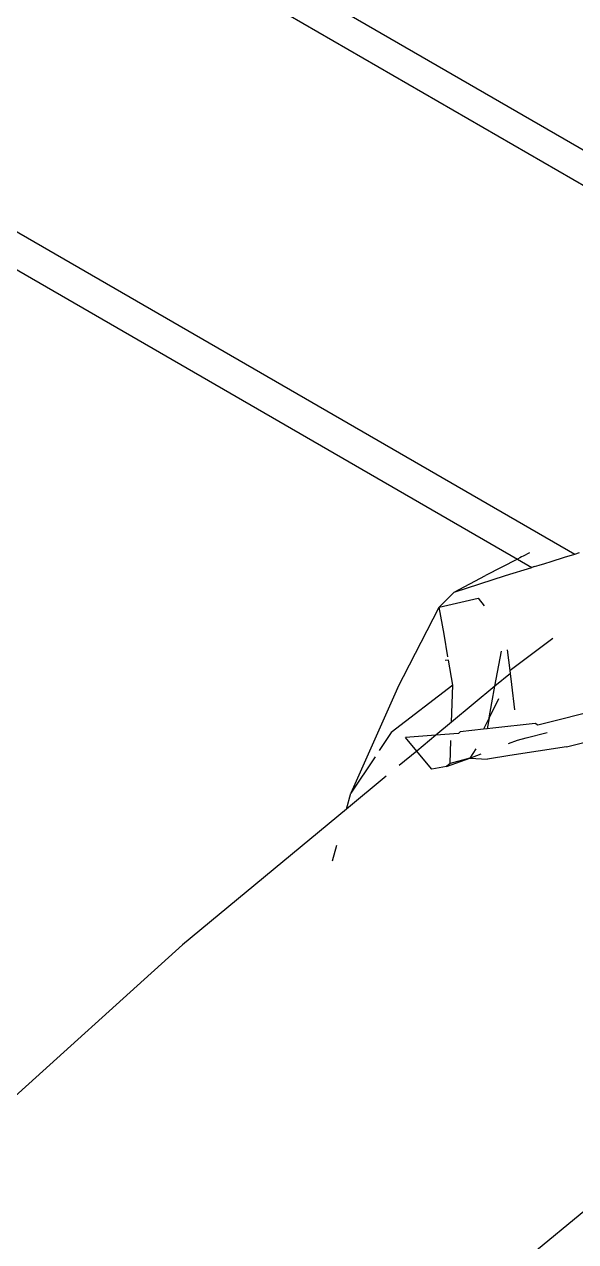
# Model space of a CAD drawing. Header units: inches. Extents: x 3324238 to 135265466, y -1036581 to 20094598.
# Drawn here: x 3354728.609 to 3354728.897, y -519083.76 to -519083.124 of the extents above; entities that cross this region are included whole.
import ezdxf

# ---------------------------------------------------------------- set-up
doc = ezdxf.new("R2010")
doc.units = ezdxf.units.IN
doc.header["$MEASUREMENT"] = 0
doc.layers.add('FURNITURE', color=32, linetype='Continuous', lineweight=13)

msp = doc.modelspace()

# ---------------------------------------------------------------- linework, layer by layer
for p, q in [((3354729.079, -519083.29239, 0.00267), (3354726.91796, -519082.04244, 0.00267)), ((3354729.07351, -519083.30748, 0.00267), (3354726.90239, -519082.0533, 0.00267)), ((3354726.74885, -519082.16044, 0.00267), (3354728.8965, -519083.4004, 0.00267)), ((3354726.7333, -519082.1713, 0.00267), (3354728.86657, -519083.40295, 0.00267)), ((3354728.8729, -519083.39969, 0.00267), (3354728.8696, -519083.40139, 0.00267)), ((3354728.89109, -519083.40206, 0.00267), (3354728.8965, -519083.4004, 0.00267)), ((3354728.8965, -519083.4004, 0.00267), (3354728.89909, -519083.39959, 0.00267)), ((3354728.86657, -519083.40295, 0.00267), (3354728.84987, -519083.41155, 0.00267)), ((3354728.86037, -519083.41156, 0.00267), (3354728.87412, -519083.40731, 0.00267)), ((3354728.86772, -519083.40236, 0.00267), (3354728.86657, -519083.40295, 0.00267)), ((3354728.86657, -519083.40295, 0.00267), (3354728.87412, -519083.40731, 0.00267)), ((3354728.86864, -519083.40189, 0.00267), (3354728.86772, -519083.40236, 0.00267)), ((3354728.8696, -519083.40139, 0.00267), (3354728.86864, -519083.40189, 0.00267)), ((3354728.87554, -519083.40687, 0.00267), (3354728.87412, -519083.40731, 0.00267)), ((3354728.87554, -519083.40687, 0.00267), (3354728.87667, -519083.40652, 0.00267)), ((3354728.87667, -519083.40652, 0.00267), (3354728.87785, -519083.40615, 0.00267)), ((3354728.87785, -519083.40615, 0.00267), (3354728.88089, -519083.40522, 0.00267)), ((3354728.88089, -519083.40522, 0.00267), (3354728.88422, -519083.40419, 0.00267)), ((3354728.88422, -519083.40419, 0.00267), (3354728.89109, -519083.40206, 0.00267)), ((3354728.8334, -519083.42036, 0.00267), (3354728.84987, -519083.41155, 0.00267)), ((3354728.8334, -519083.42036, 0.00267), (3354728.86037, -519083.41156, 0.00267)), ((3354728.82565, -519083.42819, 0.00267), (3354728.8334, -519083.42036, 0.00267)), ((3354728.82565, -519083.42819, 0.00267), (3354728.84595, -519083.42344, 0.00267)), ((3354728.84595, -519083.42344, 0.00267), (3354728.84914, -519083.42736, 0.00267)), ((3354728.8039, -519083.47043, 0.00267), (3354728.82565, -519083.42819, 0.00267)), ((3354728.82818, -519083.4423, 0.00267), (3354728.82565, -519083.42819, 0.00267)), ((3354728.83019, -519083.45403, 0.00267), (3354728.82818, -519083.4423, 0.00267)), ((3354728.8851, -519083.44444, 0.00267), (3354728.86281, -519083.46112, 0.00267)), ((3354728.85481, -519083.46947, 0.00267), (3354728.85824, -519083.45102, 0.00267)), ((3354728.86281, -519083.46112, 0.00267), (3354728.86143, -519083.45047, 0.00267)), ((3354728.83049, -519083.45576, 0.00267), (3354728.82875, -519083.45606, 0.00267)), ((3354728.83276, -519083.46891, 0.00267), (3354728.83049, -519083.45576, 0.00267)), ((3354728.863, -519083.46271, 0.00267), (3354728.85481, -519083.46947, 0.00267)), ((3354728.863, -519083.46271, 0.00267), (3354728.86281, -519083.46112, 0.00267)), ((3354728.86367, -519083.46847, 0.00267), (3354728.863, -519083.46271, 0.00267)), ((3354728.8039, -519083.47043, 0.00267), (3354728.77945, -519083.52529, 0.00267)), ((3354728.83276, -519083.46891, 0.00267), (3354728.80054, -519083.49357, 0.00267)), ((3354728.83209, -519083.48824, 0.00267), (3354728.83276, -519083.46891, 0.00267)), ((3354728.85481, -519083.46947, 0.00267), (3354728.83209, -519083.48824, 0.00267)), ((3354728.85322, -519083.47805, 0.00267), (3354728.85481, -519083.46947, 0.00267)), ((3354728.86524, -519083.48179, 0.00267), (3354728.86367, -519083.46847, 0.00267)), ((3354728.85659, -519083.47595, 0.00267), (3354728.85174, -519083.486, 0.00267)), ((3354728.93511, -519083.47505, 0.00267), (3354728.87714, -519083.48981, 0.00267)), ((3354728.85174, -519083.486, 0.00267), (3354728.85322, -519083.47805, 0.00267)), ((3354728.83209, -519083.48824, 0.00267), (3354728.82383, -519083.49506, 0.00267)), ((3354728.85174, -519083.486, 0.00267), (3354728.84888, -519083.49192, 0.00267)), ((3354728.85174, -519083.486, 0.00267), (3354728.85068, -519083.49171, 0.00267)), ((3354728.87587, -519083.48887, 0.00267), (3354728.85363, -519083.49138, 0.00267)), ((3354728.87714, -519083.48981, 0.00267), (3354728.87587, -519083.48887, 0.00267)), ((3354728.80054, -519083.49357, 0.00267), (3354728.79429, -519083.50297, 0.00267)), ((3354728.82383, -519083.49506, 0.00267), (3354728.80803, -519083.49628, 0.00267)), ((3354728.81388, -519083.50329, 0.00267), (3354728.80803, -519083.49628, 0.00267)), ((3354728.82383, -519083.49506, 0.00267), (3354728.81388, -519083.50329, 0.00267)), ((3354728.83565, -519083.49416, 0.00267), (3354728.82383, -519083.49506, 0.00267)), ((3354728.83657, -519083.49331, 0.00267), (3354728.83565, -519083.49416, 0.00267)), ((3354728.84888, -519083.49192, 0.00267), (3354728.83657, -519083.49331, 0.00267)), ((3354728.85068, -519083.49171, 0.00267), (3354728.84888, -519083.49192, 0.00267)), ((3354728.85363, -519083.49138, 0.00267), (3354728.85068, -519083.49171, 0.00267)), ((3354728.86657, -519083.49754, 0.00267), (3354728.87118, -519083.49635, 0.00267)), ((3354728.87118, -519083.49635, 0.00267), (3354728.88213, -519083.49352, 0.00267)), ((3354728.89229, -519083.50105, 0.00267), (3354728.91914, -519083.49445, 0.00267)), ((3354728.83134, -519083.50979, 0.00267), (3354728.83176, -519083.49772, 0.00267)), ((3354728.84471, -519083.50211, 0.00267), (3354728.84161, -519083.50696, 0.00267)), ((3354728.86184, -519083.49932, 0.00267), (3354728.86657, -519083.49754, 0.00267)), ((3354728.89229, -519083.50105, 0.00267), (3354728.86266, -519083.50567, 0.00267)), ((3354728.79209, -519083.50628, 0.00267), (3354728.77945, -519083.52529, 0.00267)), ((3354728.81388, -519083.50329, 0.00267), (3354728.80471, -519083.51086, 0.00267)), ((3354728.81899, -519083.50942, 0.00267), (3354728.81388, -519083.50329, 0.00267)), ((3354728.8218, -519083.51279, 0.00267), (3354728.81899, -519083.50942, 0.00267)), ((3354728.82938, -519083.51141, 0.00267), (3354728.84161, -519083.50696, 0.00267)), ((3354728.84161, -519083.50696, 0.00267), (3354728.83134, -519083.50979, 0.00267)), ((3354728.84161, -519083.50696, 0.00267), (3354728.84764, -519083.50469, 0.00267)), ((3354728.84161, -519083.50696, 0.00267), (3354728.85086, -519083.50751, 0.00267)), ((3354728.86266, -519083.50567, 0.00267), (3354728.85086, -519083.50751, 0.00267)), ((3354728.82938, -519083.51141, 0.00267), (3354728.8218, -519083.51279, 0.00267)), ((3354728.83134, -519083.50979, 0.00267), (3354728.82938, -519083.51141, 0.00267)), ((3354728.79796, -519083.51643, 0.00267), (3354728.77719, -519083.53359, 0.00267)), ((3354728.77719, -519083.53359, 0.00267), (3354728.77945, -519083.52529, 0.00267)), ((3354728.77719, -519083.53359, 0.00267), (3354728.69142, -519083.60446, 0.00267)), ((3354728.76987, -519083.56058, 0.00267), (3354728.77208, -519083.55241, 0.00267)), ((3354728.69142, -519083.60446, 0.00267), (3354728.56605, -519083.71763, 0.00267)), ((3354728.85122, -519083.78473, 0.00267), (3354728.91382, -519083.73322, 0.00267))]:
    msp.add_line(p, q)
at = {"layer": 'FURNITURE', "lineweight": 30}
msp.add_arc((3354732.75313, -519086.61744, 0.00267), 12.0161, 2.966283, 177.033717, dxfattribs=at)

doc.saveas('drawing.dxf')
